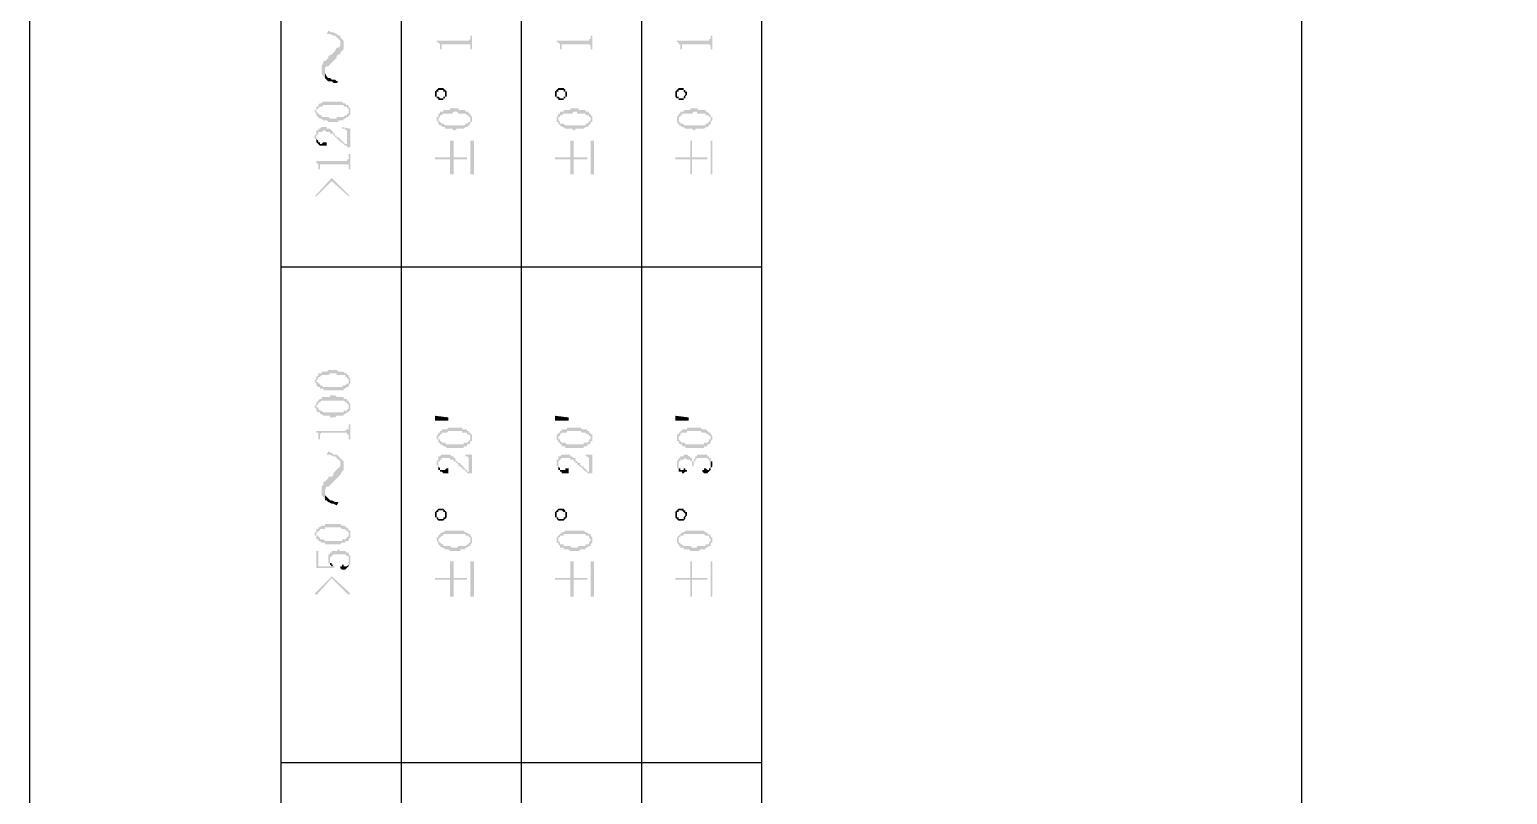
# Model space of a CAD drawing. Header units: millimetres. Extents: x 7018 to 13530, y 4187 to 5692.
# Drawn here: x 12641.97 to 12681.39, y 5208.54 to 5228.95 of the extents above; entities that cross this region are included whole.
import ezdxf

# ---------------------------------------------------------------- set-up
doc = ezdxf.new("R2010")
doc.units = ezdxf.units.MM

msp = doc.modelspace()

# ---------------------------------------------------------------- hatches: boundary and pattern name
at = {"transparency": 33554559}
for points in [[(12649.894, 5228.835), (12649.985, 5228.835), (12650.075, 5228.79), (12650.12, 5228.79), (12650.165, 5228.745), (12650.165, 5228.745), (12650.21, 5228.699), (12650.255, 5228.654), (12650.255, 5228.293), (12650.255, 5228.338), (12650.3, 5228.383), (12650.346, 5228.429), (12650.346, 5228.654), (12650.3, 5228.699), (12650.255, 5228.745), (12650.255, 5228.79), (12650.21, 5228.79), (12650.165, 5228.835), (12650.075, 5228.88), (12650.03, 5228.88), (12649.939, 5228.925)], [(12652.828, 5228.654), (12652.828, 5228.609), (12652.873, 5228.609), (12652.918, 5228.564), (12652.918, 5228.519), (12652.918, 5228.429), (12652.963, 5228.429), (12652.963, 5228.519), (12652.963, 5228.564), (12653.731, 5228.564), (12653.731, 5228.519), (12653.731, 5228.429), (12653.776, 5228.429), (12653.776, 5228.79), (12653.731, 5228.79), (12653.731, 5228.745), (12653.731, 5228.699), (12653.731, 5228.699), (12653.685, 5228.654), (12653.64, 5228.654)], [(12656.032, 5228.654), (12656.032, 5228.609), (12656.077, 5228.609), (12656.123, 5228.564), (12656.123, 5228.519), (12656.123, 5228.429), (12656.168, 5228.429), (12656.168, 5228.519), (12656.168, 5228.564), (12656.89, 5228.564), (12656.935, 5228.519), (12656.935, 5228.429), (12656.98, 5228.429), (12656.98, 5228.79), (12656.935, 5228.79), (12656.935, 5228.745), (12656.935, 5228.699), (12656.89, 5228.699), (12656.89, 5228.654), (12656.845, 5228.654)], [(12659.237, 5228.654), (12659.237, 5228.609), (12659.282, 5228.609), (12659.282, 5228.564), (12659.327, 5228.564), (12659.327, 5228.519), (12659.327, 5228.429), (12659.372, 5228.429), (12659.372, 5228.519), (12659.372, 5228.564), (12660.094, 5228.564), (12660.139, 5228.519), (12660.139, 5228.429), (12660.184, 5228.429), (12660.184, 5228.79), (12660.139, 5228.79), (12660.139, 5228.745), (12660.139, 5228.699), (12660.094, 5228.699), (12660.094, 5228.654), (12660.049, 5228.654)], [(12649.759, 5227.887), (12649.759, 5227.797), (12649.804, 5227.706), (12649.849, 5227.661), (12649.849, 5227.842), (12649.849, 5227.932), (12649.894, 5227.977), (12649.939, 5227.977), (12649.985, 5228.022), (12650.03, 5228.068), (12650.075, 5228.113), (12650.12, 5228.158), (12650.165, 5228.203), (12650.165, 5228.248), (12650.21, 5228.293), (12650.255, 5228.293), (12650.255, 5228.564), (12650.255, 5228.519), (12650.21, 5228.474), (12650.165, 5228.474), (12650.12, 5228.383), (12650.075, 5228.338), (12650.075, 5228.338), (12650.03, 5228.293), (12649.939, 5228.248), (12649.939, 5228.203), (12649.894, 5228.158), (12649.849, 5228.113), (12649.804, 5228.113), (12649.804, 5228.068), (12649.759, 5227.977), (12649.759, 5227.932)], [(12649.849, 5227.661), (12649.849, 5227.661), (12649.894, 5227.616), (12649.939, 5227.571), (12650.03, 5227.571), (12650.075, 5227.526), (12650.165, 5227.526), (12650.21, 5227.571), (12650.165, 5227.571), (12650.12, 5227.616), (12650.03, 5227.616), (12649.985, 5227.661), (12649.939, 5227.661), (12649.894, 5227.706), (12649.849, 5227.797), (12649.849, 5227.842)], [(12652.783, 5227.255), (12652.783, 5227.21), (12652.783, 5227.165), (12652.828, 5227.165), (12652.828, 5227.12), (12652.828, 5227.255), (12652.828, 5227.3), (12652.873, 5227.3), (12652.873, 5227.345), (12653.008, 5227.345), (12653.008, 5227.3), (12653.054, 5227.3), (12653.054, 5227.255), (12653.054, 5227.12), (12653.054, 5227.165), (12653.099, 5227.165), (12653.099, 5227.21), (12653.099, 5227.255), (12653.099, 5227.3), (12653.099, 5227.3), (12653.054, 5227.345), (12653.054, 5227.345), (12653.008, 5227.391), (12652.873, 5227.391), (12652.828, 5227.345), (12652.828, 5227.345), (12652.783, 5227.3)], [(12652.828, 5227.12), (12652.873, 5227.12), (12652.873, 5227.075), (12653.008, 5227.075), (12653.008, 5227.12), (12653.054, 5227.12), (12653.054, 5227.255), (12653.054, 5227.21), (12653.054, 5227.165), (12653.008, 5227.165), (12653.008, 5227.12), (12652.918, 5227.12), (12652.873, 5227.165), (12652.828, 5227.165), (12652.828, 5227.255), (12652.828, 5227.255)], [(12655.987, 5227.255), (12655.987, 5227.21), (12655.987, 5227.165), (12656.032, 5227.165), (12656.032, 5227.12), (12656.032, 5227.255), (12656.032, 5227.3), (12656.077, 5227.3), (12656.077, 5227.345), (12656.213, 5227.345), (12656.213, 5227.3), (12656.258, 5227.3), (12656.258, 5227.255), (12656.258, 5227.12), (12656.258, 5227.165), (12656.303, 5227.165), (12656.303, 5227.21), (12656.303, 5227.255), (12656.303, 5227.3), (12656.258, 5227.3), (12656.258, 5227.345), (12656.258, 5227.345), (12656.213, 5227.391), (12656.077, 5227.391), (12656.032, 5227.345), (12656.032, 5227.345), (12655.987, 5227.3)], [(12656.032, 5227.12), (12656.077, 5227.12), (12656.077, 5227.075), (12656.213, 5227.075), (12656.213, 5227.12), (12656.258, 5227.12), (12656.258, 5227.255), (12656.258, 5227.21), (12656.258, 5227.165), (12656.213, 5227.165), (12656.213, 5227.12), (12656.123, 5227.12), (12656.077, 5227.165), (12656.032, 5227.165), (12656.032, 5227.255), (12656.032, 5227.255)], [(12659.192, 5227.255), (12659.192, 5227.21), (12659.192, 5227.165), (12659.192, 5227.165), (12659.237, 5227.12), (12659.237, 5227.255), (12659.237, 5227.3), (12659.282, 5227.3), (12659.282, 5227.345), (12659.417, 5227.345), (12659.417, 5227.3), (12659.417, 5227.3), (12659.462, 5227.255), (12659.462, 5227.12), (12659.462, 5227.165), (12659.462, 5227.165), (12659.507, 5227.21), (12659.507, 5227.255), (12659.507, 5227.3), (12659.462, 5227.3), (12659.462, 5227.345), (12659.417, 5227.345), (12659.417, 5227.391), (12659.282, 5227.391), (12659.237, 5227.345), (12659.237, 5227.345), (12659.192, 5227.3)], [(12659.237, 5227.12), (12659.282, 5227.12), (12659.282, 5227.075), (12659.417, 5227.075), (12659.417, 5227.12), (12659.462, 5227.12), (12659.462, 5227.255), (12659.462, 5227.21), (12659.462, 5227.21), (12659.417, 5227.165), (12659.417, 5227.12), (12659.282, 5227.12), (12659.282, 5227.165), (12659.237, 5227.165), (12659.237, 5227.255), (12659.237, 5227.255)], [(12649.578, 5226.759), (12649.578, 5226.759), (12649.623, 5226.714), (12649.623, 5226.668), (12649.623, 5226.804), (12649.623, 5226.804), (12649.669, 5226.849), (12649.669, 5226.849), (12649.714, 5226.894), (12649.759, 5226.894), (12649.804, 5226.939), (12650.346, 5226.939), (12650.346, 5226.894), (12650.436, 5226.894), (12650.436, 5226.849), (12650.481, 5226.849), (12650.481, 5226.804), (12650.481, 5226.759), (12650.481, 5226.939), (12650.436, 5226.939), (12650.391, 5226.984), (12650.346, 5226.984), (12650.3, 5227.029), (12649.804, 5227.029), (12649.759, 5226.984), (12649.714, 5226.984), (12649.669, 5226.939), (12649.669, 5226.894), (12649.623, 5226.894), (12649.623, 5226.804), (12649.578, 5226.804)], [(12649.623, 5226.668), (12649.669, 5226.623), (12649.669, 5226.623), (12649.714, 5226.578), (12649.759, 5226.578), (12649.804, 5226.533), (12649.894, 5226.533), (12649.939, 5226.488), (12650.21, 5226.488), (12650.21, 5226.533), (12650.346, 5226.533), (12650.346, 5226.578), (12650.391, 5226.578), (12650.436, 5226.623), (12650.481, 5226.623), (12650.481, 5226.668), (12650.526, 5226.668), (12650.526, 5226.714), (12650.526, 5226.759), (12650.526, 5226.804), (12650.526, 5226.849), (12650.526, 5226.849), (12650.481, 5226.894), (12650.481, 5226.759), (12650.481, 5226.714), (12650.436, 5226.714), (12650.436, 5226.668), (12650.391, 5226.668), (12650.346, 5226.623), (12650.165, 5226.623), (12650.165, 5226.578), (12649.985, 5226.578), (12649.939, 5226.623), (12649.759, 5226.623), (12649.759, 5226.668), (12649.714, 5226.668), (12649.669, 5226.714), (12649.669, 5226.714), (12649.623, 5226.759), (12649.623, 5226.759)], [(12652.828, 5226.578), (12652.828, 5226.533), (12652.828, 5226.533), (12652.873, 5226.488), (12652.873, 5226.443), (12652.873, 5226.578), (12652.873, 5226.578), (12652.918, 5226.623), (12652.918, 5226.668), (12652.963, 5226.668), (12653.008, 5226.714), (12653.234, 5226.714), (12653.279, 5226.759), (12653.369, 5226.759), (12653.415, 5226.714), (12653.595, 5226.714), (12653.64, 5226.668), (12653.685, 5226.668), (12653.685, 5226.623), (12653.731, 5226.623), (12653.731, 5226.578), (12653.731, 5226.714), (12653.685, 5226.714), (12653.685, 5226.759), (12653.595, 5226.759), (12653.595, 5226.804), (12653.415, 5226.804), (12653.415, 5226.849), (12653.189, 5226.849), (12653.189, 5226.804), (12653.008, 5226.804), (12653.008, 5226.759), (12652.918, 5226.759), (12652.918, 5226.714), (12652.873, 5226.714), (12652.873, 5226.668), (12652.873, 5226.623), (12652.828, 5226.623)], [(12656.032, 5226.578), (12656.032, 5226.533), (12656.032, 5226.488), (12656.077, 5226.488), (12656.077, 5226.443), (12656.077, 5226.578), (12656.077, 5226.623), (12656.123, 5226.623), (12656.123, 5226.668), (12656.168, 5226.668), (12656.213, 5226.714), (12656.438, 5226.714), (12656.484, 5226.759), (12656.574, 5226.759), (12656.574, 5226.714), (12656.8, 5226.714), (12656.8, 5226.668), (12656.89, 5226.668), (12656.89, 5226.623), (12656.935, 5226.623), (12656.935, 5226.578), (12656.935, 5226.714), (12656.89, 5226.714), (12656.89, 5226.759), (12656.8, 5226.759), (12656.8, 5226.804), (12656.619, 5226.804), (12656.619, 5226.849), (12656.393, 5226.849), (12656.393, 5226.804), (12656.213, 5226.804), (12656.213, 5226.759), (12656.123, 5226.759), (12656.123, 5226.714), (12656.077, 5226.714), (12656.077, 5226.668), (12656.077, 5226.668), (12656.032, 5226.623)], [(12659.237, 5226.578), (12659.237, 5226.533), (12659.237, 5226.488), (12659.237, 5226.488), (12659.282, 5226.443), (12659.282, 5226.578), (12659.282, 5226.623), (12659.327, 5226.623), (12659.327, 5226.668), (12659.372, 5226.668), (12659.372, 5226.714), (12659.643, 5226.714), (12659.688, 5226.759), (12659.778, 5226.759), (12659.778, 5226.714), (12660.004, 5226.714), (12660.004, 5226.668), (12660.094, 5226.668), (12660.094, 5226.623), (12660.139, 5226.623), (12660.139, 5226.578), (12660.139, 5226.668), (12660.094, 5226.714), (12660.094, 5226.714), (12660.049, 5226.759), (12660.004, 5226.759), (12660.004, 5226.804), (12659.823, 5226.804), (12659.778, 5226.849), (12659.598, 5226.849), (12659.598, 5226.804), (12659.417, 5226.804), (12659.417, 5226.759), (12659.327, 5226.759), (12659.327, 5226.714), (12659.282, 5226.714), (12659.282, 5226.668), (12659.282, 5226.668), (12659.237, 5226.623)], [(12652.873, 5226.443), (12652.918, 5226.398), (12652.963, 5226.398), (12652.963, 5226.352), (12653.054, 5226.352), (12653.054, 5226.307), (12653.234, 5226.307), (12653.279, 5226.262), (12653.324, 5226.262), (12653.369, 5226.307), (12653.55, 5226.307), (12653.595, 5226.352), (12653.64, 5226.352), (12653.685, 5226.398), (12653.685, 5226.398), (12653.731, 5226.443), (12653.731, 5226.488), (12653.776, 5226.488), (12653.776, 5226.533), (12653.776, 5226.578), (12653.776, 5226.623), (12653.776, 5226.623), (12653.731, 5226.668), (12653.731, 5226.533), (12653.731, 5226.488), (12653.685, 5226.488), (12653.64, 5226.443), (12653.595, 5226.443), (12653.595, 5226.398), (12653.054, 5226.398), (12653.008, 5226.443), (12652.963, 5226.443), (12652.918, 5226.488), (12652.918, 5226.488), (12652.873, 5226.533), (12652.873, 5226.578)], [(12656.077, 5226.443), (12656.123, 5226.398), (12656.123, 5226.398), (12656.168, 5226.352), (12656.213, 5226.352), (12656.258, 5226.307), (12656.438, 5226.307), (12656.484, 5226.262), (12656.529, 5226.262), (12656.529, 5226.307), (12656.754, 5226.307), (12656.8, 5226.352), (12656.845, 5226.352), (12656.89, 5226.398), (12656.89, 5226.398), (12656.935, 5226.443), (12656.935, 5226.488), (12656.98, 5226.488), (12656.98, 5226.533), (12656.98, 5226.578), (12656.98, 5226.623), (12656.98, 5226.623), (12656.935, 5226.668), (12656.935, 5226.533), (12656.935, 5226.533), (12656.89, 5226.488), (12656.89, 5226.488), (12656.845, 5226.443), (12656.8, 5226.443), (12656.8, 5226.398), (12656.258, 5226.398), (12656.213, 5226.443), (12656.123, 5226.443), (12656.123, 5226.488), (12656.123, 5226.488), (12656.077, 5226.533), (12656.077, 5226.578)], [(12659.282, 5226.443), (12659.282, 5226.398), (12659.327, 5226.398), (12659.372, 5226.352), (12659.417, 5226.352), (12659.462, 5226.307), (12659.643, 5226.307), (12659.688, 5226.262), (12659.733, 5226.262), (12659.733, 5226.307), (12659.959, 5226.307), (12660.004, 5226.352), (12660.049, 5226.352), (12660.094, 5226.398), (12660.094, 5226.398), (12660.139, 5226.443), (12660.139, 5226.488), (12660.139, 5226.488), (12660.184, 5226.533), (12660.184, 5226.578), (12660.184, 5226.623), (12660.139, 5226.623), (12660.139, 5226.668), (12660.139, 5226.533), (12660.139, 5226.533), (12660.094, 5226.488), (12660.094, 5226.488), (12660.049, 5226.443), (12660.004, 5226.443), (12660.004, 5226.398), (12659.417, 5226.398), (12659.417, 5226.443), (12659.327, 5226.443), (12659.327, 5226.488), (12659.282, 5226.488), (12659.282, 5226.533), (12659.282, 5226.578)], [(12649.578, 5226.082), (12649.578, 5226.037), (12649.623, 5226.037), (12649.623, 5225.946), (12649.623, 5226.082), (12649.623, 5226.127), (12649.623, 5226.127), (12649.669, 5226.172), (12649.669, 5226.217), (12649.759, 5226.217), (12649.804, 5226.262), (12649.849, 5226.262), (12649.894, 5226.217), (12649.985, 5226.217), (12649.985, 5226.172), (12650.075, 5226.172), (12650.075, 5226.127), (12650.12, 5226.127), (12650.12, 5226.082), (12650.165, 5226.082), (12650.165, 5226.037), (12650.21, 5226.037), (12650.21, 5225.991), (12650.255, 5225.991), (12650.255, 5225.946), (12650.3, 5225.946), (12650.346, 5225.901), (12650.346, 5225.901), (12650.391, 5225.856), (12650.436, 5225.856), (12650.436, 5225.811), (12650.436, 5225.901), (12650.391, 5225.901), (12650.346, 5225.946), (12650.346, 5225.946), (12650.3, 5225.991), (12650.3, 5225.991), (12650.255, 5226.037), (12650.255, 5226.037), (12650.21, 5226.082), (12650.165, 5226.082), (12650.165, 5226.127), (12650.12, 5226.127), (12650.12, 5226.172), (12650.075, 5226.172), (12650.075, 5226.217), (12650.075, 5226.217), (12650.03, 5226.262), (12650.03, 5226.262), (12649.985, 5226.307), (12649.894, 5226.307), (12649.894, 5226.352), (12649.759, 5226.352), (12649.714, 5226.307), (12649.669, 5226.307), (12649.669, 5226.262), (12649.623, 5226.262), (12649.623, 5226.217), (12649.623, 5226.172), (12649.623, 5226.172), (12649.578, 5226.127)], [(12649.623, 5225.946), (12649.623, 5225.946), (12649.669, 5225.901), (12649.669, 5225.901), (12649.714, 5225.856), (12649.894, 5225.856), (12649.894, 5225.946), (12649.804, 5225.946), (12649.759, 5225.901), (12649.714, 5225.901), (12649.714, 5225.946), (12649.669, 5225.946), (12649.669, 5225.991), (12649.669, 5225.991), (12649.623, 5226.037), (12649.623, 5226.082)], [(12650.3, 5226.352), (12650.3, 5226.307), (12650.391, 5226.307), (12650.391, 5226.262), (12650.436, 5226.262), (12650.436, 5226.217), (12650.436, 5225.811), (12650.526, 5225.811), (12650.526, 5226.307)], [(12649.578, 5225.45), (12649.623, 5225.45), (12649.623, 5225.405), (12649.623, 5225.405), (12649.669, 5225.36), (12649.669, 5225.314), (12649.669, 5225.224), (12649.714, 5225.224), (12649.714, 5225.36), (12650.481, 5225.36), (12650.481, 5225.314), (12650.481, 5225.224), (12650.526, 5225.224), (12650.526, 5225.63), (12650.481, 5225.63), (12650.481, 5225.54), (12650.481, 5225.495), (12650.436, 5225.495), (12650.436, 5225.45), (12650.391, 5225.45)], [(12652.783, 5225.54), (12652.783, 5225.495), (12653.189, 5225.495), (12653.189, 5225.089), (12653.279, 5225.089), (12653.279, 5225.495), (12653.64, 5225.495), (12653.64, 5225.54), (12653.279, 5225.54), (12653.279, 5225.991), (12653.189, 5225.991), (12653.189, 5225.54)], [(12653.821, 5225.089), (12653.821, 5225.991), (12653.731, 5225.991), (12653.731, 5225.089)], [(12655.987, 5225.54), (12655.987, 5225.495), (12656.393, 5225.495), (12656.393, 5225.089), (12656.484, 5225.089), (12656.484, 5225.495), (12656.845, 5225.495), (12656.845, 5225.54), (12656.484, 5225.54), (12656.484, 5225.991), (12656.393, 5225.991), (12656.393, 5225.54)], [(12657.025, 5225.089), (12657.025, 5225.991), (12656.935, 5225.991), (12656.935, 5225.089)], [(12659.192, 5225.54), (12659.192, 5225.495), (12659.598, 5225.495), (12659.598, 5225.089), (12659.643, 5225.089), (12659.643, 5225.495), (12660.049, 5225.495), (12660.049, 5225.54), (12659.643, 5225.54), (12659.643, 5225.991), (12659.598, 5225.991), (12659.598, 5225.54)], [(12660.184, 5225.089), (12660.184, 5225.991), (12660.139, 5225.991), (12660.139, 5225.089)], [(12649.578, 5224.502), (12649.623, 5224.502), (12650.03, 5224.908), (12650.481, 5224.502), (12650.526, 5224.502), (12650.03, 5224.999)], [(12649.578, 5219.597), (12649.578, 5219.552), (12649.578, 5219.552), (12649.623, 5219.507), (12649.623, 5219.461), (12649.623, 5219.597), (12649.623, 5219.597), (12649.669, 5219.642), (12649.669, 5219.687), (12649.714, 5219.687), (12649.759, 5219.732), (12649.939, 5219.732), (12649.985, 5219.777), (12650.165, 5219.777), (12650.165, 5219.732), (12650.391, 5219.732), (12650.391, 5219.687), (12650.436, 5219.687), (12650.436, 5219.642), (12650.481, 5219.642), (12650.481, 5219.597), (12650.481, 5219.732), (12650.436, 5219.732), (12650.436, 5219.777), (12650.391, 5219.777), (12650.346, 5219.823), (12650.21, 5219.823), (12650.165, 5219.868), (12649.939, 5219.868), (12649.894, 5219.823), (12649.759, 5219.823), (12649.759, 5219.777), (12649.669, 5219.777), (12649.669, 5219.732), (12649.669, 5219.732), (12649.623, 5219.687), (12649.623, 5219.642), (12649.623, 5219.642)], [(12649.623, 5219.461), (12649.669, 5219.416), (12649.714, 5219.416), (12649.714, 5219.371), (12649.804, 5219.371), (12649.804, 5219.326), (12650.346, 5219.326), (12650.346, 5219.371), (12650.391, 5219.371), (12650.436, 5219.416), (12650.481, 5219.416), (12650.481, 5219.461), (12650.481, 5219.461), (12650.526, 5219.507), (12650.526, 5219.552), (12650.526, 5219.597), (12650.526, 5219.642), (12650.526, 5219.642), (12650.481, 5219.687), (12650.481, 5219.552), (12650.481, 5219.507), (12650.436, 5219.507), (12650.391, 5219.461), (12650.346, 5219.461), (12650.3, 5219.416), (12649.804, 5219.416), (12649.759, 5219.461), (12649.714, 5219.461), (12649.714, 5219.507), (12649.669, 5219.507), (12649.669, 5219.552), (12649.623, 5219.552), (12649.623, 5219.597)], [(12649.578, 5218.92), (12649.578, 5218.875), (12649.578, 5218.875), (12649.623, 5218.83), (12649.623, 5218.784), (12649.623, 5218.92), (12649.623, 5218.92), (12649.669, 5218.965), (12649.669, 5219.01), (12649.714, 5219.01), (12649.759, 5219.055), (12650.346, 5219.055), (12650.391, 5219.01), (12650.436, 5219.01), (12650.436, 5218.965), (12650.481, 5218.965), (12650.481, 5218.92), (12650.481, 5219.055), (12650.436, 5219.055), (12650.436, 5219.1), (12650.346, 5219.1), (12650.346, 5219.146), (12650.165, 5219.146), (12650.12, 5219.191), (12649.985, 5219.191), (12649.985, 5219.146), (12649.759, 5219.146), (12649.759, 5219.1), (12649.714, 5219.1), (12649.669, 5219.055), (12649.669, 5219.055), (12649.623, 5219.01), (12649.623, 5218.965), (12649.623, 5218.965)], [(12649.623, 5218.784), (12649.669, 5218.739), (12649.714, 5218.739), (12649.714, 5218.694), (12649.759, 5218.694), (12649.804, 5218.649), (12649.985, 5218.649), (12649.985, 5218.604), (12650.12, 5218.604), (12650.165, 5218.649), (12650.346, 5218.649), (12650.346, 5218.694), (12650.391, 5218.694), (12650.436, 5218.739), (12650.481, 5218.739), (12650.481, 5218.784), (12650.526, 5218.784), (12650.526, 5218.83), (12650.526, 5218.92), (12650.526, 5218.965), (12650.526, 5218.965), (12650.481, 5219.01), (12650.481, 5218.875), (12650.481, 5218.83), (12650.436, 5218.83), (12650.436, 5218.784), (12650.346, 5218.784), (12650.346, 5218.739), (12649.804, 5218.739), (12649.759, 5218.784), (12649.714, 5218.784), (12649.669, 5218.83), (12649.669, 5218.875), (12649.623, 5218.875), (12649.623, 5218.92)], [(12652.783, 5218.649), (12653.144, 5218.604), (12653.144, 5218.514), (12652.783, 5218.514)], [(12655.987, 5218.649), (12656.348, 5218.604), (12656.348, 5218.514), (12655.987, 5218.514)], [(12659.192, 5218.649), (12659.553, 5218.604), (12659.553, 5218.514), (12659.192, 5218.514)], [(12649.578, 5218.243), (12649.623, 5218.243), (12649.623, 5218.198), (12649.669, 5218.198), (12649.669, 5218.153), (12649.669, 5218.017), (12649.714, 5218.017), (12649.714, 5218.153), (12649.714, 5218.153), (12649.759, 5218.198), (12650.436, 5218.198), (12650.436, 5218.153), (12650.481, 5218.153), (12650.481, 5218.017), (12650.526, 5218.017), (12650.526, 5218.423), (12650.481, 5218.423), (12650.481, 5218.333), (12650.481, 5218.288), (12650.436, 5218.288), (12650.391, 5218.243)], [(12652.828, 5218.062), (12652.828, 5218.017), (12652.873, 5218.017), (12652.873, 5217.972), (12652.873, 5217.927), (12652.873, 5218.062), (12652.873, 5218.107), (12652.918, 5218.107), (12652.918, 5218.153), (12652.963, 5218.153), (12652.963, 5218.198), (12653.099, 5218.198), (12653.144, 5218.243), (12653.505, 5218.243), (12653.505, 5218.198), (12653.64, 5218.198), (12653.64, 5218.153), (12653.685, 5218.153), (12653.731, 5218.107), (12653.731, 5218.062), (12653.731, 5218.198), (12653.685, 5218.198), (12653.685, 5218.243), (12653.64, 5218.243), (12653.64, 5218.288), (12653.505, 5218.288), (12653.505, 5218.333), (12653.144, 5218.333), (12653.099, 5218.288), (12652.963, 5218.288), (12652.963, 5218.243), (12652.918, 5218.243), (12652.918, 5218.198), (12652.873, 5218.198), (12652.873, 5218.153), (12652.873, 5218.153), (12652.828, 5218.107)], [(12652.873, 5217.927), (12652.918, 5217.927), (12652.918, 5217.882), (12652.963, 5217.882), (12653.008, 5217.837), (12653.054, 5217.837), (12653.099, 5217.792), (12653.55, 5217.792), (12653.55, 5217.837), (12653.64, 5217.837), (12653.64, 5217.882), (12653.685, 5217.882), (12653.731, 5217.927), (12653.731, 5217.972), (12653.776, 5217.972), (12653.776, 5218.017), (12653.776, 5218.062), (12653.776, 5218.107), (12653.776, 5218.153), (12653.731, 5218.153), (12653.731, 5218.198), (12653.731, 5218.017), (12653.731, 5218.017), (12653.685, 5217.972), (12653.685, 5217.972), (12653.64, 5217.927), (12653.55, 5217.927), (12653.55, 5217.882), (12653.099, 5217.882), (12653.054, 5217.927), (12652.963, 5217.927), (12652.963, 5217.972), (12652.918, 5217.972), (12652.918, 5218.017), (12652.873, 5218.017), (12652.873, 5218.062)], [(12656.032, 5218.062), (12656.032, 5218.017), (12656.032, 5218.017), (12656.077, 5217.972), (12656.077, 5217.927), (12656.077, 5218.062), (12656.077, 5218.107), (12656.123, 5218.107), (12656.123, 5218.153), (12656.123, 5218.153), (12656.168, 5218.198), (12656.303, 5218.198), (12656.303, 5218.243), (12656.664, 5218.243), (12656.709, 5218.198), (12656.8, 5218.198), (12656.845, 5218.153), (12656.89, 5218.153), (12656.89, 5218.107), (12656.935, 5218.107), (12656.935, 5218.062), (12656.935, 5218.198), (12656.89, 5218.198), (12656.89, 5218.243), (12656.845, 5218.243), (12656.845, 5218.288), (12656.709, 5218.288), (12656.664, 5218.333), (12656.303, 5218.333), (12656.303, 5218.288), (12656.168, 5218.288), (12656.168, 5218.243), (12656.123, 5218.243), (12656.123, 5218.198), (12656.077, 5218.198), (12656.077, 5218.153), (12656.032, 5218.153)], [(12656.077, 5217.927), (12656.123, 5217.927), (12656.123, 5217.882), (12656.168, 5217.882), (12656.168, 5217.837), (12656.258, 5217.837), (12656.258, 5217.792), (12656.754, 5217.792), (12656.754, 5217.837), (12656.845, 5217.837), (12656.845, 5217.882), (12656.89, 5217.882), (12656.935, 5217.927), (12656.935, 5217.972), (12656.98, 5217.972), (12656.98, 5218.017), (12656.98, 5218.062), (12656.98, 5218.107), (12656.98, 5218.153), (12656.935, 5218.153), (12656.935, 5218.198), (12656.935, 5218.017), (12656.89, 5218.017), (12656.89, 5217.972), (12656.89, 5217.972), (12656.845, 5217.927), (12656.754, 5217.927), (12656.754, 5217.882), (12656.303, 5217.882), (12656.258, 5217.927), (12656.168, 5217.927), (12656.123, 5217.972), (12656.123, 5218.017), (12656.077, 5218.017), (12656.077, 5218.062)], [(12659.237, 5218.062), (12659.237, 5218.017), (12659.237, 5217.972), (12659.282, 5217.972), (12659.282, 5217.927), (12659.282, 5218.062), (12659.282, 5218.107), (12659.327, 5218.107), (12659.327, 5218.153), (12659.327, 5218.153), (12659.372, 5218.198), (12659.507, 5218.198), (12659.507, 5218.243), (12659.868, 5218.243), (12659.914, 5218.198), (12660.004, 5218.198), (12660.049, 5218.153), (12660.094, 5218.153), (12660.094, 5218.107), (12660.139, 5218.107), (12660.139, 5218.062), (12660.139, 5218.198), (12660.094, 5218.198), (12660.049, 5218.243), (12660.049, 5218.243), (12660.004, 5218.288), (12659.914, 5218.288), (12659.868, 5218.333), (12659.507, 5218.333), (12659.507, 5218.288), (12659.372, 5218.288), (12659.372, 5218.243), (12659.327, 5218.243), (12659.327, 5218.198), (12659.282, 5218.198), (12659.282, 5218.153), (12659.237, 5218.153)], [(12659.282, 5217.927), (12659.282, 5217.927), (12659.327, 5217.882), (12659.372, 5217.882), (12659.372, 5217.837), (12659.462, 5217.837), (12659.462, 5217.792), (12659.959, 5217.792), (12659.959, 5217.837), (12660.049, 5217.837), (12660.049, 5217.882), (12660.094, 5217.882), (12660.139, 5217.927), (12660.139, 5217.972), (12660.139, 5217.972), (12660.184, 5218.017), (12660.184, 5218.062), (12660.184, 5218.107), (12660.184, 5218.107), (12660.139, 5218.153), (12660.139, 5218.198), (12660.139, 5218.017), (12660.094, 5218.017), (12660.094, 5217.972), (12660.094, 5217.972), (12660.049, 5217.927), (12659.959, 5217.927), (12659.959, 5217.882), (12659.462, 5217.882), (12659.462, 5217.927), (12659.372, 5217.927), (12659.327, 5217.972), (12659.327, 5217.972), (12659.282, 5218.017), (12659.282, 5218.062)], [(12649.894, 5217.611), (12649.985, 5217.611), (12650.075, 5217.566), (12650.12, 5217.566), (12650.165, 5217.521), (12650.165, 5217.521), (12650.21, 5217.476), (12650.255, 5217.431), (12650.255, 5217.069), (12650.255, 5217.069), (12650.3, 5217.16), (12650.346, 5217.205), (12650.346, 5217.431), (12650.3, 5217.476), (12650.255, 5217.521), (12650.255, 5217.521), (12650.21, 5217.566), (12650.165, 5217.611), (12650.075, 5217.611), (12650.03, 5217.656), (12649.939, 5217.701)], [(12652.828, 5217.385), (12652.828, 5217.34), (12652.828, 5217.34), (12652.873, 5217.295), (12652.873, 5217.25), (12652.873, 5217.385), (12652.873, 5217.431), (12652.918, 5217.431), (12652.918, 5217.476), (12652.963, 5217.476), (12652.963, 5217.521), (12653.189, 5217.521), (12653.189, 5217.476), (12653.279, 5217.476), (12653.279, 5217.431), (12653.324, 5217.431), (12653.369, 5217.385), (12653.369, 5217.385), (12653.415, 5217.34), (12653.415, 5217.295), (12653.46, 5217.295), (12653.505, 5217.25), (12653.505, 5217.25), (12653.55, 5217.205), (12653.595, 5217.205), (12653.595, 5217.16), (12653.64, 5217.16), (12653.64, 5217.115), (12653.685, 5217.115), (12653.685, 5217.16), (12653.64, 5217.16), (12653.64, 5217.205), (12653.595, 5217.205), (12653.595, 5217.25), (12653.55, 5217.25), (12653.55, 5217.295), (12653.505, 5217.295), (12653.505, 5217.34), (12653.46, 5217.34), (12653.46, 5217.385), (12653.415, 5217.385), (12653.369, 5217.431), (12653.369, 5217.431), (12653.324, 5217.476), (12653.324, 5217.521), (12653.279, 5217.521), (12653.279, 5217.566), (12653.234, 5217.566), (12653.189, 5217.611), (12652.963, 5217.611), (12652.918, 5217.566), (12652.873, 5217.566), (12652.873, 5217.521), (12652.873, 5217.476), (12652.873, 5217.476), (12652.828, 5217.431)], [(12653.55, 5217.611), (12653.595, 5217.611), (12653.595, 5217.566), (12653.64, 5217.566), (12653.685, 5217.521), (12653.685, 5217.115), (12653.776, 5217.115), (12653.776, 5217.611)], [(12656.032, 5217.385), (12656.032, 5217.34), (12656.032, 5217.295), (12656.077, 5217.295), (12656.077, 5217.25), (12656.077, 5217.385), (12656.077, 5217.431), (12656.077, 5217.431), (12656.123, 5217.476), (12656.123, 5217.476), (12656.168, 5217.521), (12656.393, 5217.521), (12656.393, 5217.476), (12656.484, 5217.476), (12656.484, 5217.431), (12656.529, 5217.431), (12656.529, 5217.385), (12656.574, 5217.385), (12656.574, 5217.34), (12656.619, 5217.34), (12656.619, 5217.295), (12656.664, 5217.295), (12656.709, 5217.25), (12656.709, 5217.25), (12656.754, 5217.205), (12656.754, 5217.205), (12656.8, 5217.16), (12656.845, 5217.16), (12656.845, 5217.115), (12656.89, 5217.115), (12656.89, 5217.16), (12656.845, 5217.16), (12656.845, 5217.205), (12656.8, 5217.205), (12656.8, 5217.25), (12656.754, 5217.25), (12656.754, 5217.295), (12656.709, 5217.295), (12656.664, 5217.34), (12656.664, 5217.385), (12656.619, 5217.385), (12656.574, 5217.431), (12656.574, 5217.431), (12656.529, 5217.476), (12656.529, 5217.521), (12656.484, 5217.521), (12656.438, 5217.566), (12656.393, 5217.566), (12656.393, 5217.611), (12656.168, 5217.611), (12656.123, 5217.566), (12656.077, 5217.566), (12656.077, 5217.521), (12656.077, 5217.476), (12656.032, 5217.476)], [(12656.754, 5217.611), (12656.8, 5217.611), (12656.8, 5217.566), (12656.845, 5217.566), (12656.89, 5217.521), (12656.89, 5217.115), (12656.98, 5217.115), (12656.98, 5217.611)], [(12659.237, 5217.34), (12659.237, 5217.25), (12659.282, 5217.25), (12659.282, 5217.34), (12659.282, 5217.385), (12659.282, 5217.431), (12659.327, 5217.431), (12659.327, 5217.476), (12659.417, 5217.476), (12659.462, 5217.521), (12659.507, 5217.476), (12659.598, 5217.476), (12659.598, 5217.431), (12659.643, 5217.431), (12659.643, 5217.385), (12659.643, 5217.34), (12659.643, 5217.295), (12659.688, 5217.295), (12659.688, 5217.34), (12659.688, 5217.431), (12659.733, 5217.431), (12659.733, 5217.476), (12659.733, 5217.476), (12659.778, 5217.521), (12660.049, 5217.521), (12660.094, 5217.476), (12660.094, 5217.431), (12660.139, 5217.431), (12660.139, 5217.385), (12660.139, 5217.34), (12660.139, 5217.521), (12660.094, 5217.521), (12660.094, 5217.566), (12660.049, 5217.566), (12660.049, 5217.611), (12659.778, 5217.611), (12659.778, 5217.566), (12659.733, 5217.566), (12659.733, 5217.521), (12659.733, 5217.521), (12659.688, 5217.476), (12659.688, 5217.431), (12659.643, 5217.431), (12659.643, 5217.521), (12659.598, 5217.521), (12659.598, 5217.566), (12659.553, 5217.566), (12659.507, 5217.611), (12659.417, 5217.611), (12659.417, 5217.566), (12659.327, 5217.566), (12659.327, 5217.521), (12659.282, 5217.521), (12659.282, 5217.476), (12659.282, 5217.476), (12659.237, 5217.431), (12659.237, 5217.385)], [(12659.914, 5217.16), (12659.914, 5217.16), (12659.959, 5217.115), (12660.049, 5217.115), (12660.094, 5217.16), (12660.094, 5217.16), (12660.139, 5217.205), (12660.139, 5217.25), (12660.139, 5217.25), (12660.184, 5217.295), (12660.184, 5217.34), (12660.184, 5217.385), (12660.184, 5217.431), (12660.139, 5217.431), (12660.139, 5217.476), (12660.139, 5217.34), (12660.139, 5217.295), (12660.139, 5217.25), (12660.094, 5217.25), (12660.094, 5217.205), (12660.049, 5217.205), (12660.004, 5217.25), (12659.959, 5217.25), (12659.959, 5217.205), (12659.914, 5217.205)], [(12649.759, 5216.663), (12649.759, 5216.528), (12649.804, 5216.483), (12649.849, 5216.438), (12649.849, 5216.618), (12649.849, 5216.663), (12649.894, 5216.754), (12649.939, 5216.754), (12649.985, 5216.799), (12650.03, 5216.844), (12650.075, 5216.889), (12650.12, 5216.934), (12650.165, 5216.979), (12650.165, 5216.979), (12650.21, 5217.024), (12650.255, 5217.069), (12650.255, 5217.34), (12650.255, 5217.295), (12650.21, 5217.25), (12650.165, 5217.205), (12650.12, 5217.16), (12650.075, 5217.115), (12650.075, 5217.069), (12650.03, 5217.024), (12649.939, 5217.024), (12649.939, 5216.979), (12649.894, 5216.934), (12649.849, 5216.889), (12649.804, 5216.889), (12649.804, 5216.799), (12649.759, 5216.754), (12649.759, 5216.708)], [(12652.873, 5217.25), (12652.873, 5217.205), (12652.918, 5217.205), (12652.918, 5217.16), (12652.963, 5217.16), (12653.008, 5217.115), (12653.144, 5217.115), (12653.144, 5217.205), (12653.144, 5217.25), (12653.099, 5217.25), (12653.054, 5217.205), (12652.918, 5217.205), (12652.918, 5217.25), (12652.918, 5217.25), (12652.873, 5217.295), (12652.873, 5217.34), (12652.873, 5217.34)], [(12656.077, 5217.25), (12656.077, 5217.205), (12656.123, 5217.205), (12656.123, 5217.16), (12656.168, 5217.16), (12656.168, 5217.115), (12656.348, 5217.115), (12656.348, 5217.205), (12656.348, 5217.25), (12656.258, 5217.25), (12656.258, 5217.205), (12656.123, 5217.205), (12656.123, 5217.25), (12656.123, 5217.25), (12656.077, 5217.295), (12656.077, 5217.34), (12656.077, 5217.34)], [(12659.282, 5217.25), (12659.282, 5217.205), (12659.282, 5217.16), (12659.372, 5217.16), (12659.372, 5217.115), (12659.417, 5217.115), (12659.462, 5217.16), (12659.507, 5217.16), (12659.507, 5217.205), (12659.462, 5217.205), (12659.462, 5217.25), (12659.417, 5217.25), (12659.417, 5217.205), (12659.327, 5217.205), (12659.327, 5217.25), (12659.282, 5217.25), (12659.282, 5217.295), (12659.282, 5217.34)], [(12649.849, 5216.438), (12649.849, 5216.392), (12649.894, 5216.392), (12649.939, 5216.347), (12650.03, 5216.302), (12650.075, 5216.302), (12650.165, 5216.257), (12650.21, 5216.347), (12650.12, 5216.347), (12650.03, 5216.392), (12649.985, 5216.392), (12649.939, 5216.438), (12649.939, 5216.438), (12649.894, 5216.483), (12649.849, 5216.528), (12649.849, 5216.618)], [(12652.783, 5216.031), (12652.783, 5215.941), (12652.828, 5215.941), (12652.828, 5215.896), (12652.828, 5216.077), (12652.873, 5216.077), (12652.873, 5216.122), (12653.008, 5216.122), (12653.008, 5216.077), (12653.054, 5216.077), (12653.054, 5216.031), (12653.054, 5215.896), (12653.054, 5215.896), (12653.099, 5215.941), (12653.099, 5215.986), (12653.099, 5216.077), (12653.099, 5216.077), (12653.054, 5216.122), (12653.054, 5216.122), (12653.008, 5216.167), (12652.873, 5216.167), (12652.828, 5216.122), (12652.828, 5216.122), (12652.783, 5216.077)], [(12655.987, 5216.031), (12655.987, 5215.941), (12656.032, 5215.941), (12656.032, 5215.896), (12656.032, 5216.077), (12656.077, 5216.077), (12656.077, 5216.122), (12656.168, 5216.122), (12656.213, 5216.077), (12656.258, 5216.077), (12656.258, 5216.031), (12656.258, 5215.896), (12656.258, 5215.896), (12656.303, 5215.941), (12656.303, 5215.986), (12656.303, 5216.077), (12656.258, 5216.077), (12656.258, 5216.122), (12656.258, 5216.122), (12656.213, 5216.167), (12656.077, 5216.167), (12656.032, 5216.122), (12656.032, 5216.122), (12655.987, 5216.077)], [(12659.192, 5216.031), (12659.192, 5215.941), (12659.192, 5215.941), (12659.237, 5215.896), (12659.237, 5216.077), (12659.282, 5216.077), (12659.282, 5216.122), (12659.372, 5216.122), (12659.417, 5216.077), (12659.417, 5216.077), (12659.462, 5216.031), (12659.462, 5215.896), (12659.462, 5215.941), (12659.507, 5215.986), (12659.507, 5216.077), (12659.462, 5216.077), (12659.462, 5216.122), (12659.417, 5216.122), (12659.417, 5216.167), (12659.282, 5216.167), (12659.237, 5216.122), (12659.237, 5216.122), (12659.192, 5216.077)], [(12652.828, 5215.896), (12652.828, 5215.896), (12652.873, 5215.851), (12653.008, 5215.851), (12653.054, 5215.896), (12653.054, 5216.031), (12653.054, 5215.986), (12653.054, 5215.941), (12653.008, 5215.941), (12653.008, 5215.896), (12652.873, 5215.896), (12652.873, 5215.941), (12652.828, 5215.941), (12652.828, 5215.986), (12652.828, 5215.986)], [(12656.032, 5215.896), (12656.032, 5215.896), (12656.077, 5215.851), (12656.213, 5215.851), (12656.258, 5215.896), (12656.258, 5216.031), (12656.258, 5215.986), (12656.258, 5215.941), (12656.213, 5215.941), (12656.213, 5215.896), (12656.077, 5215.896), (12656.077, 5215.941), (12656.032, 5215.941), (12656.032, 5215.986), (12656.032, 5215.986)], [(12659.237, 5215.896), (12659.237, 5215.896), (12659.282, 5215.851), (12659.417, 5215.851), (12659.462, 5215.896), (12659.462, 5216.031), (12659.462, 5215.986), (12659.462, 5215.986), (12659.417, 5215.941), (12659.417, 5215.896), (12659.282, 5215.896), (12659.282, 5215.941), (12659.237, 5215.941), (12659.237, 5215.986), (12659.237, 5215.986)], [(12649.578, 5215.49), (12649.578, 5215.445), (12649.623, 5215.445), (12649.623, 5215.4), (12649.623, 5215.354), (12649.623, 5215.49), (12649.623, 5215.535), (12649.669, 5215.535), (12649.669, 5215.58), (12649.714, 5215.58), (12649.714, 5215.625), (12649.849, 5215.625), (12649.849, 5215.67), (12650.255, 5215.67), (12650.3, 5215.625), (12650.391, 5215.625), (12650.391, 5215.58), (12650.436, 5215.58), (12650.481, 5215.535), (12650.481, 5215.49), (12650.481, 5215.625), (12650.481, 5215.625), (12650.436, 5215.67), (12650.391, 5215.67), (12650.391, 5215.715), (12650.3, 5215.715), (12650.255, 5215.761), (12649.849, 5215.761), (12649.849, 5215.715), (12649.759, 5215.715), (12649.714, 5215.67), (12649.669, 5215.67), (12649.669, 5215.625), (12649.623, 5215.625), (12649.623, 5215.58), (12649.623, 5215.535), (12649.578, 5215.535)], [(12649.623, 5215.354), (12649.669, 5215.354), (12649.669, 5215.309), (12649.714, 5215.309), (12649.759, 5215.264), (12649.849, 5215.264), (12649.849, 5215.219), (12650.255, 5215.219), (12650.3, 5215.264), (12650.391, 5215.264), (12650.391, 5215.309), (12650.481, 5215.309), (12650.481, 5215.354), (12650.481, 5215.354), (12650.526, 5215.4), (12650.526, 5215.445), (12650.526, 5215.49), (12650.526, 5215.535), (12650.526, 5215.58), (12650.481, 5215.58), (12650.481, 5215.625), (12650.481, 5215.49), (12650.481, 5215.445), (12650.481, 5215.445), (12650.436, 5215.4), (12650.436, 5215.4), (12650.391, 5215.354), (12650.3, 5215.354), (12650.3, 5215.309), (12649.849, 5215.309), (12649.804, 5215.354), (12649.714, 5215.354), (12649.714, 5215.4), (12649.669, 5215.4), (12649.669, 5215.445), (12649.623, 5215.445), (12649.623, 5215.49)], [(12652.828, 5215.309), (12652.828, 5215.309), (12652.873, 5215.264), (12652.873, 5215.219), (12652.873, 5215.354), (12652.873, 5215.354), (12652.918, 5215.4), (12652.918, 5215.4), (12652.963, 5215.445), (12653.008, 5215.445), (12653.008, 5215.49), (12653.595, 5215.49), (12653.595, 5215.445), (12653.685, 5215.445), (12653.685, 5215.4), (12653.731, 5215.4), (12653.731, 5215.354), (12653.731, 5215.309), (12653.731, 5215.49), (12653.685, 5215.49), (12653.64, 5215.535), (12653.595, 5215.535), (12653.55, 5215.58), (12653.054, 5215.58), (12653.008, 5215.535), (12652.963, 5215.535), (12652.918, 5215.49), (12652.918, 5215.49), (12652.873, 5215.445), (12652.873, 5215.4), (12652.828, 5215.4), (12652.828, 5215.354)], [(12652.873, 5215.219), (12652.918, 5215.174), (12652.918, 5215.174), (12652.963, 5215.129), (12653.008, 5215.129), (12653.054, 5215.084), (12653.144, 5215.084), (12653.189, 5215.039), (12653.46, 5215.039), (12653.46, 5215.084), (12653.595, 5215.084), (12653.595, 5215.129), (12653.64, 5215.129), (12653.685, 5215.174), (12653.731, 5215.174), (12653.731, 5215.219), (12653.731, 5215.219), (12653.776, 5215.264), (12653.776, 5215.309), (12653.776, 5215.354), (12653.776, 5215.4), (12653.776, 5215.4), (12653.731, 5215.445), (12653.731, 5215.309), (12653.731, 5215.264), (12653.685, 5215.264), (12653.685, 5215.219), (12653.64, 5215.219), (12653.595, 5215.174), (12653.415, 5215.174), (12653.369, 5215.129), (12653.234, 5215.129), (12653.189, 5215.174), (12653.008, 5215.174), (12653.008, 5215.219), (12652.963, 5215.219), (12652.918, 5215.264), (12652.918, 5215.264), (12652.873, 5215.309), (12652.873, 5215.309)], [(12656.032, 5215.309), (12656.032, 5215.264), (12656.077, 5215.264), (12656.077, 5215.219), (12656.077, 5215.354), (12656.077, 5215.4), (12656.123, 5215.4), (12656.123, 5215.445), (12656.213, 5215.445), (12656.213, 5215.49), (12656.8, 5215.49), (12656.8, 5215.445), (12656.89, 5215.445), (12656.89, 5215.4), (12656.89, 5215.4), (12656.935, 5215.354), (12656.935, 5215.309), (12656.935, 5215.49), (12656.89, 5215.49), (12656.845, 5215.535), (12656.8, 5215.535), (12656.754, 5215.58), (12656.258, 5215.58), (12656.213, 5215.535), (12656.168, 5215.535), (12656.123, 5215.49), (12656.123, 5215.49), (12656.077, 5215.445), (12656.077, 5215.445), (12656.032, 5215.4), (12656.032, 5215.354)], [(12656.077, 5215.219), (12656.123, 5215.174), (12656.123, 5215.129), (12656.213, 5215.129), (12656.213, 5215.084), (12656.348, 5215.084), (12656.393, 5215.039), (12656.619, 5215.039), (12656.664, 5215.084), (12656.8, 5215.084), (12656.8, 5215.129), (12656.845, 5215.129), (12656.89, 5215.174), (12656.935, 5215.174), (12656.935, 5215.219), (12656.935, 5215.219), (12656.98, 5215.264), (12656.98, 5215.309), (12656.98, 5215.354), (12656.98, 5215.4), (12656.98, 5215.4), (12656.935, 5215.445), (12656.935, 5215.309), (12656.935, 5215.309), (12656.89, 5215.264), (12656.89, 5215.219), (12656.8, 5215.219), (12656.8, 5215.174), (12656.619, 5215.174), (12656.574, 5215.129), (12656.438, 5215.129), (12656.393, 5215.174), (12656.213, 5215.174), (12656.213, 5215.219), (12656.123, 5215.219), (12656.123, 5215.264), (12656.123, 5215.264), (12656.077, 5215.309), (12656.077, 5215.309)], [(12659.237, 5215.309), (12659.237, 5215.264), (12659.237, 5215.264), (12659.282, 5215.219), (12659.282, 5215.354), (12659.282, 5215.4), (12659.327, 5215.4), (12659.327, 5215.445), (12659.417, 5215.445), (12659.417, 5215.49), (12659.959, 5215.49), (12660.004, 5215.445), (12660.094, 5215.445), (12660.094, 5215.4), (12660.094, 5215.4), (12660.139, 5215.354), (12660.139, 5215.309), (12660.139, 5215.445), (12660.094, 5215.49), (12660.049, 5215.49), (12660.049, 5215.535), (12660.004, 5215.535), (12659.959, 5215.58), (12659.462, 5215.58), (12659.417, 5215.535), (12659.372, 5215.535), (12659.327, 5215.49), (12659.327, 5215.49), (12659.282, 5215.445), (12659.282, 5215.445), (12659.237, 5215.4), (12659.237, 5215.354)], [(12659.282, 5215.219), (12659.282, 5215.174), (12659.327, 5215.174), (12659.327, 5215.129), (12659.417, 5215.129), (12659.417, 5215.084), (12659.553, 5215.084), (12659.598, 5215.039), (12659.823, 5215.039), (12659.868, 5215.084), (12660.004, 5215.084), (12660.004, 5215.129), (12660.049, 5215.129), (12660.094, 5215.174), (12660.139, 5215.174), (12660.139, 5215.219), (12660.139, 5215.264), (12660.184, 5215.264), (12660.184, 5215.309), (12660.184, 5215.354), (12660.184, 5215.4), (12660.139, 5215.4), (12660.139, 5215.445), (12660.139, 5215.309), (12660.139, 5215.309), (12660.094, 5215.264), (12660.094, 5215.219), (12660.004, 5215.219), (12660.004, 5215.174), (12659.778, 5215.174), (12659.778, 5215.129), (12659.643, 5215.129), (12659.598, 5215.174), (12659.417, 5215.174), (12659.372, 5215.219), (12659.327, 5215.219), (12659.327, 5215.264), (12659.282, 5215.264), (12659.282, 5215.309), (12659.282, 5215.309)], [(12649.623, 5215.039), (12649.623, 5214.587), (12650.075, 5214.587), (12650.12, 5214.632), (12650.075, 5214.632), (12650.075, 5214.677), (12650.03, 5214.632), (12649.669, 5214.632), (12649.669, 5215.039)], [(12649.939, 5214.813), (12649.939, 5214.768), (12649.939, 5214.723), (12649.939, 5214.723), (12649.985, 5214.677), (12649.985, 5214.813), (12649.985, 5214.858), (12649.985, 5214.858), (12650.03, 5214.903), (12650.03, 5214.903), (12650.075, 5214.948), (12650.391, 5214.948), (12650.436, 5214.903), (12650.481, 5214.903), (12650.481, 5214.858), (12650.481, 5214.677), (12650.526, 5214.677), (12650.526, 5214.723), (12650.526, 5214.768), (12650.526, 5214.858), (12650.526, 5214.903), (12650.526, 5214.903), (12650.481, 5214.948), (12650.481, 5214.993), (12650.436, 5214.993), (12650.391, 5215.039), (12650.255, 5215.039), (12650.21, 5215.084), (12650.21, 5215.084), (12650.165, 5215.039), (12650.03, 5215.039), (12650.03, 5214.993), (12649.985, 5214.993), (12649.985, 5214.948), (12649.939, 5214.948), (12649.939, 5214.903), (12649.939, 5214.858)], [(12649.985, 5214.677), (12649.985, 5214.677), (12650.03, 5214.632), (12650.03, 5214.632), (12650.075, 5214.677), (12650.03, 5214.677), (12650.03, 5214.723), (12649.985, 5214.723), (12649.985, 5214.768), (12649.985, 5214.813)], [(12650.255, 5214.587), (12650.255, 5214.587), (12650.3, 5214.542), (12650.391, 5214.542), (12650.436, 5214.587), (12650.436, 5214.587), (12650.481, 5214.632), (12650.481, 5214.768), (12650.481, 5214.723), (12650.481, 5214.677), (12650.481, 5214.677), (12650.436, 5214.632), (12650.346, 5214.632), (12650.346, 5214.677), (12650.3, 5214.677), (12650.3, 5214.632), (12650.255, 5214.632)], [(12652.783, 5214.316), (12652.783, 5214.271), (12653.189, 5214.271), (12653.189, 5213.82), (12653.279, 5213.82), (12653.279, 5214.271), (12653.64, 5214.271), (12653.64, 5214.316), (12653.279, 5214.316), (12653.279, 5214.768), (12653.189, 5214.768), (12653.189, 5214.316)], [(12653.821, 5213.82), (12653.821, 5214.768), (12653.731, 5214.768), (12653.731, 5213.82)], [(12655.987, 5214.316), (12655.987, 5214.271), (12656.393, 5214.271), (12656.393, 5213.82), (12656.484, 5213.82), (12656.484, 5214.271), (12656.845, 5214.271), (12656.845, 5214.316), (12656.484, 5214.316), (12656.484, 5214.768), (12656.393, 5214.768), (12656.393, 5214.316)], [(12657.025, 5213.82), (12657.025, 5214.768), (12656.935, 5214.768), (12656.935, 5213.82)], [(12659.192, 5214.316), (12659.192, 5214.271), (12659.598, 5214.271), (12659.598, 5213.82), (12659.643, 5213.82), (12659.643, 5214.271), (12660.049, 5214.271), (12660.049, 5214.316), (12659.643, 5214.316), (12659.643, 5214.768), (12659.598, 5214.768), (12659.598, 5214.316)], [(12660.184, 5213.82), (12660.184, 5214.768), (12660.139, 5214.768), (12660.139, 5213.82)], [(12649.578, 5213.91), (12649.623, 5213.865), (12650.03, 5214.316), (12650.481, 5213.865), (12650.526, 5213.91), (12650.03, 5214.362)]]:
    msp.add_hatch(color=256, dxfattribs=at).paths.add_polyline_path(points)

# ---------------------------------------------------------------- linework, layer by layer
for p, q in [((12648.676, 5242.873), (12648.676, 4956.132)), ((12675.9, 5242.873), (12675.9, 4986.912))]:
    msp.add_line(p, q)
msp.add_lwpolyline([(13061.969, 4951.873), (13061.969, 5248.873), (12641.969, 5248.873), (12641.969, 4951.873)], close=True)
for points in [[(12651.88, 5242.873), (12651.88, 5168.959)], [(12655.084, 5242.873), (12655.084, 5168.959)], [(12658.289, 5242.873), (12658.289, 5168.959)], [(12661.493, 5242.873), (12661.493, 4956.132)], [(12648.676, 5222.621), (12661.493, 5222.621)], [(12648.676, 5209.397), (12661.493, 5209.397)]]:
    msp.add_lwpolyline(points)

doc.saveas('drawing.dxf')
